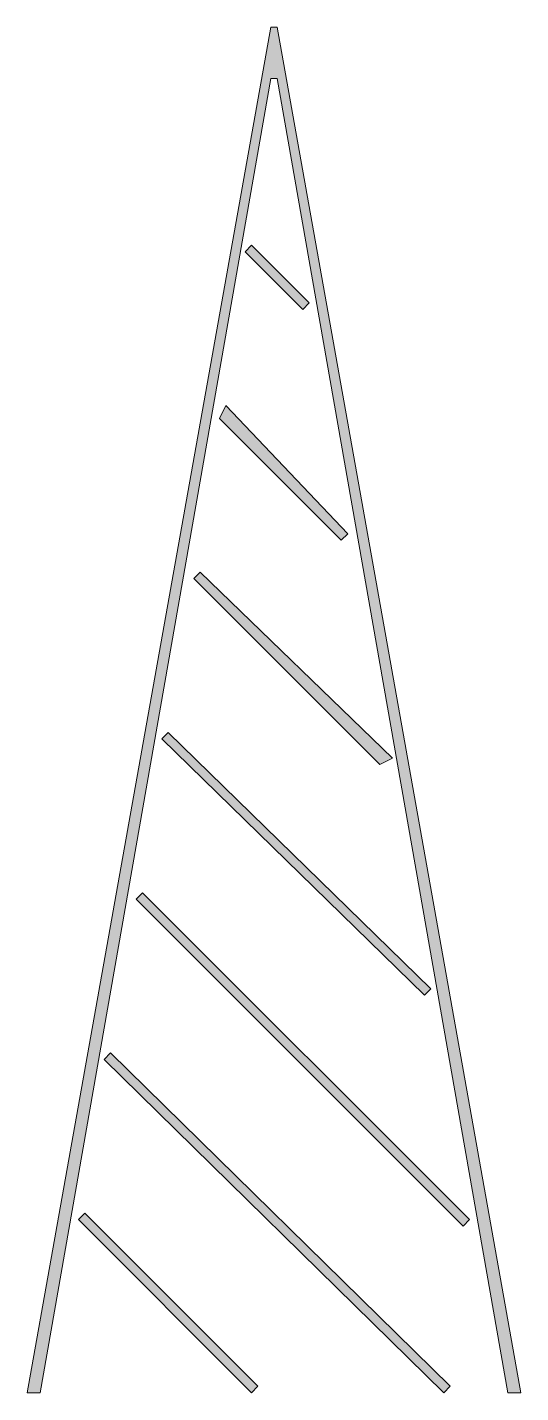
# Model space of a CAD drawing. Header units: metres. Extents: x 152 to 245, y 12 to 267.
import ezdxf

# ---------------------------------------------------------------- set-up
doc = ezdxf.new("R2010")
doc.units = ezdxf.units.M
doc.layers.add('FILL_WHITE_FFFFFF', color=7, linetype='Continuous', true_color=0xffffff)

msp = doc.modelspace()

# ---------------------------------------------------------------- hatches: boundary and pattern name
at = {"layer": 'FILL_WHITE_FFFFFF', "true_color": 0xffffff}
h = msp.add_hatch(color=7, dxfattribs=at)
h.dxf.hatch_style = 1
h.paths.add_polyline_path([(199.05, 257.85), (197.85, 257.85), (154.65, 11.85), (152.25, 11.85), (197.85, 267.45), (199.05, 267.45), (244.65, 11.85), (242.25, 11.85), (199.05, 257.85)])
h = msp.add_hatch(color=7, dxfattribs=at)
h.dxf.hatch_style = 1
h.paths.add_polyline_path([(194.25, 226.65), (205.05, 215.85), (203.85, 214.65), (193.05, 225.45), (194.25, 226.65)])
h = msp.add_hatch(color=7, dxfattribs=at)
h.dxf.hatch_style = 1
h.paths.add_polyline_path([(189.45, 196.65), (212.25, 172.65), (211.05, 171.45), (188.25, 194.25), (189.45, 196.65)])
h = msp.add_hatch(color=7, dxfattribs=at)
h.dxf.hatch_style = 1
h.paths.add_polyline_path([(184.65, 165.45), (220.65, 130.65), (218.25, 129.45), (183.45, 164.25), (184.65, 165.45)])
h = msp.add_hatch(color=7, dxfattribs=at)
h.dxf.hatch_style = 1
h.paths.add_polyline_path([(178.65, 135.45), (227.85, 87.45), (226.65, 86.25), (177.45, 134.25), (178.65, 135.45)])
h = msp.add_hatch(color=7, dxfattribs=at)
h.dxf.hatch_style = 1
h.paths.add_polyline_path([(173.85, 105.45), (235.05, 44.25), (233.85, 43.05), (172.65, 104.25), (173.85, 105.45)])
h = msp.add_hatch(color=7, dxfattribs=at)
h.dxf.hatch_style = 1
h.paths.add_polyline_path([(167.85, 75.45), (231.45, 13.05), (230.25, 11.85), (166.65, 74.25), (167.85, 75.45)])
h = msp.add_hatch(color=7, dxfattribs=at)
h.dxf.hatch_style = 1
h.paths.add_polyline_path([(163.05, 45.45), (195.45, 13.05), (194.25, 11.85), (161.85, 44.25), (163.05, 45.45)])

# ---------------------------------------------------------------- linework, layer by layer
at = {"layer": 'FILL_WHITE_FFFFFF', "lineweight": 0, "true_color": 0xffffff}
for points in [[(199.05, 257.85), (197.85, 257.85), (154.65, 11.85), (152.25, 11.85), (197.85, 267.45), (199.05, 267.45), (244.65, 11.85), (242.25, 11.85)], [(194.25, 226.65), (205.05, 215.85), (203.85, 214.65), (193.05, 225.45)], [(189.45, 196.65), (212.25, 172.65), (211.05, 171.45), (188.25, 194.25)], [(184.65, 165.45), (220.65, 130.65), (218.25, 129.45), (183.45, 164.25)], [(178.65, 135.45), (227.85, 87.45), (226.65, 86.25), (177.45, 134.25)], [(173.85, 105.45), (235.05, 44.25), (233.85, 43.05), (172.65, 104.25)], [(167.85, 75.45), (231.45, 13.05), (230.25, 11.85), (166.65, 74.25)], [(163.05, 45.45), (195.45, 13.05), (194.25, 11.85), (161.85, 44.25)]]:
    msp.add_lwpolyline(points, close=True, dxfattribs=at)

doc.saveas('drawing.dxf')
